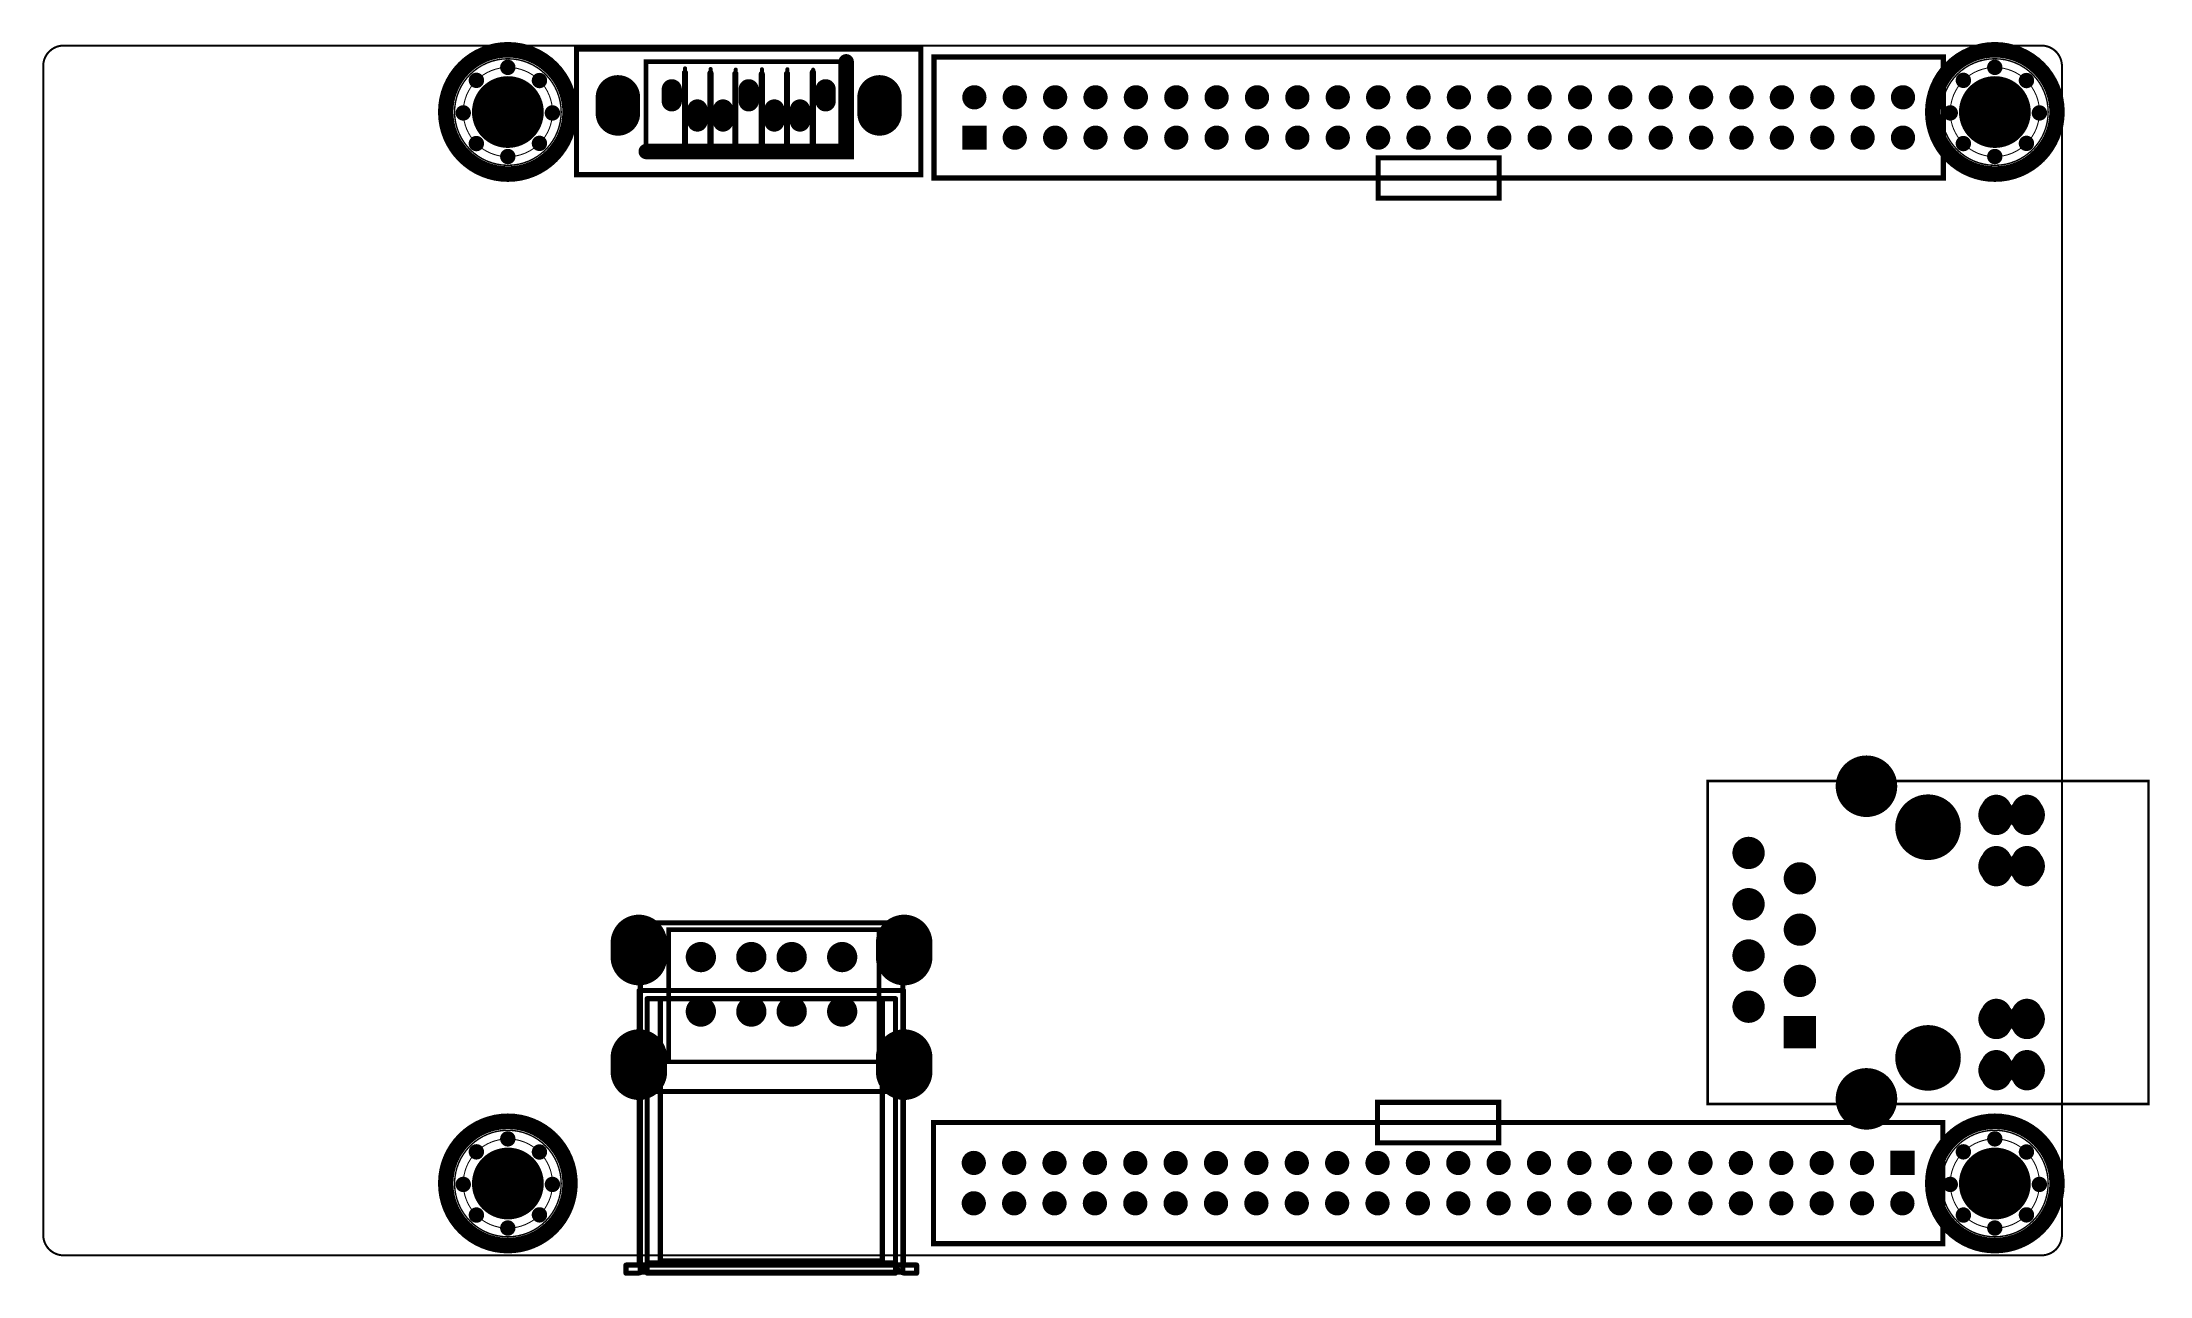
# Model space of a CAD drawing. Extents: x 1 to 105, y 1 to 62.
import ezdxf

# ---------------------------------------------------------------- set-up
doc = ezdxf.new("R2010")
doc.units = 0
doc.header["$MEASUREMENT"] = 0
for name, color, linetype in [('BOARD_OUTLINE_00', 255, 'Continuous'), ('DRIL_PLTE_THRU_01', 16, 'Continuous'), ('DRIL_PLTE_THRU_02', 3, 'Continuous'), ('DRIL_PLTE_THRU_03', 96, 'Continuous'), ('DRIL_PLTE_THRU_04', 146, 'Continuous'), ('DRIL_PLTE_THRU_05', 2, 'Continuous'), ('DRIL_PLTE_THRU_06', 5, 'Continuous'), ('DRIL_SYMBOL', 255, 'Continuous'), ('PADS_BOT', 186, 'Continuous'), ('PADS_INNER', 1, 'Continuous'), ('PADS_TOP', 1, 'Continuous'), ('PADS_XR_04', 130, 'Continuous'), ('PADS_XR_105', 2, 'Continuous'), ('PART_TOP_2DLINE_00', 67, 'Continuous'), ('PART_TOP_2DLINE_01', 67, 'Continuous'), ('PART_TOP_2DLINE_126', 2, 'Continuous'), ('PART_TOP_2DLINE_129', 130, 'Continuous'), ('PART_TOP_COPPER_121', 222, 'Continuous'), ('PART_TOP_COPPER_128', 210, 'Continuous'), ('PART_TOP_COPPER_129', 130, 'Continuous')]:
    doc.layers.add(name, color=color, linetype=linetype)

# ---------------------------------------------------------------- blocks, each defined once
blk = doc.blocks.new('SMOOTH_0$1')
at = {"const_width": 0.05}
blk.add_lwpolyline([(-0.025, 0, 1), (0.025, 0, 1)], format="xyb", close=True, dxfattribs=at)
blk = doc.blocks.new('BOARD_1')
at = {"layer": 'BOARD_OUTLINE_00', "const_width": 0.1}
blk.add_lwpolyline([(-19.968, 1.016, 0.4142136), (-18.952, 0), (79.016, 0, 0.4142136), (80.032, 1.016), (80.032, 58.928, 0.4142136), (79.016, 59.944), (-18.952, 59.944, 0.4142136), (-19.968, 58.928)], format="xyb", close=True, dxfattribs=at)
at = {"layer": 'BOARD_OUTLINE_00'}
for p in [(-19.968, 1.016), (-18.952, 0)]:
    blk.add_blockref('SMOOTH_0$1', p, dxfattribs=at)
blk = doc.blocks.new('SMOOTH_0$254')
at = {"const_width": 0.127}
blk.add_lwpolyline([(-0.0635, 0, 1), (0.0635, 0, 1)], format="xyb", close=True, dxfattribs=at)
blk = doc.blocks.new('SMOOTH_0$2286')
at = {"const_width": 0.1143}
blk.add_lwpolyline([(-0.05715, 0, 1), (0.05715, 0, 1)], format="xyb", close=True, dxfattribs=at)
blk = doc.blocks.new('PART_BODY_TOP_2')
at = {"layer": 'PART_TOP_2DLINE_00', "const_width": 0.254}
blk.add_lwpolyline([(-6.5, 1.7), (6.5, 1.7), (6.5, -15.61), (-6.5, -15.61)], close=True, dxfattribs=at)
at = {"layer": 'PART_TOP_2DLINE_01', "const_width": 0.254}
for points in [[(-6.56, -1.66), (6.54, -1.66)], [(-6.56, -15.26), (-6.56, -1.66)], [(6.14, -2.06), (-6.16, -2.06)], [(-6.16, -15.36), (-6.16, -2.06)], [(-5.51, -2.06), (-5.51, -15.06)], [(5.49, -2.06), (5.49, -15.06)], [(6.14, -15.36), (6.14, -2.06)], [(6.54, -15.26), (6.54, -1.66)], [(-3.82, -2.56), (-3.2, -2.56)], [(-3.82, -2.76), (-3.82, -2.56)], [(-3.2, -2.76), (-3.82, -2.76)], [(-3.2, -2.56), (-3.2, -2.76)], [(-1.32, -2.56), (-0.7, -2.56)], [(-1.32, -2.76), (-1.32, -2.56)], [(-0.7, -2.76), (-1.32, -2.76)], [(-0.7, -2.56), (-0.7, -2.76)], [(0.68, -2.56), (1.3, -2.56)], [(0.68, -2.76), (0.68, -2.56)], [(1.3, -2.76), (0.68, -2.76)], [(1.3, -2.56), (1.3, -2.76)], [(3.18, -2.56), (3.8, -2.56)], [(3.18, -2.76), (3.18, -2.56)], [(3.8, -2.76), (3.18, -2.76)], [(3.8, -2.56), (3.8, -2.76)], [(-7.41, -6.14), (-7.41, -4.58)], [(-7.36, -4.56), (-6.86, -4.46)], [(-7.36, -4.56), (-7.36, -6.16)], [(-6.34, -4.74), (-7.31, -4.61)], [(-7.31, -4.61), (-7.31, -6.12)], [(-7.11, -6.14), (-7.11, -4.58)], [(-6.56, -4.46), (-7.09, -4.57)], [(-7.09, -4.57), (-7.09, -4.59)], [(-7.09, -4.59), (-7.09, -6.13)], [(-7.06, -4.6), (-6.09, -4.73)], [(-7.06, -4.6), (-7.06, -6.13)], [(-6.86, -6.36), (-6.86, -4.36)], [(-6.56, -4.36), (-6.86, -4.36)], [(-6.34, -4.74), (-6.09, -4.73)], [(-6.08, -5.24), (-5.83, -5.23)], [(-6.08, -5.24), (-6.08, -5.49)], [(-5.83, -5.23), (-5.83, -5.5)], [(5.82, -5.23), (6.07, -5.24)], [(5.82, -5.23), (5.82, -5.5)], [(7.04, -4.6), (6.07, -4.73)], [(6.07, -4.73), (6.32, -4.74)], [(6.07, -5.24), (6.07, -5.49)], [(6.32, -4.74), (7.29, -4.61)], [(6.54, -4.36), (6.84, -4.36)], [(6.54, -4.46), (7.07, -4.57)], [(6.84, -6.36), (6.84, -4.36)], [(7.34, -4.56), (6.84, -4.46)], [(7.04, -4.6), (7.04, -6.13)], [(7.07, -4.57), (7.07, -4.59)], [(7.07, -4.59), (7.07, -6.13)], [(7.09, -4.58), (7.09, -6.14)], [(7.29, -4.61), (7.29, -6.12)], [(7.34, -4.56), (7.34, -6.16)], [(7.39, -4.58), (7.39, -6.14)], [(-7.36, -6.16), (-6.86, -6.27)], [(-6.34, -5.99), (-7.31, -6.12)], [(-7.09, -6.13), (-7.09, -6.15)], [(-6.56, -6.26), (-7.09, -6.15)], [(-7.06, -6.13), (-6.09, -6)], [(-6.56, -6.36), (-6.86, -6.36)], [(-6.09, -6), (-6.34, -5.99)], [(-5.83, -5.5), (-6.08, -5.49)], [(6.07, -5.49), (5.82, -5.5)], [(6.32, -5.99), (6.07, -6)], [(7.04, -6.13), (6.07, -6)], [(6.32, -5.99), (7.29, -6.12)], [(6.54, -6.26), (7.07, -6.15)], [(6.54, -6.36), (6.84, -6.36)], [(7.34, -6.16), (6.84, -6.27)], [(7.07, -6.13), (7.07, -6.15)], [(6.54, -6.66), (-6.56, -6.66)], [(-7.21, -15.26), (-7.21, -15.36)], [(7.19, -15.26), (-7.21, -15.26)], [(-7.21, -15.36), (-7.21, -15.66)], [(-7.21, -15.66), (-6.66, -15.66)], [(-6.16, -15.16), (6.14, -15.16)], [(-6.16, -15.36), (-6.16, -15.66)], [(-6.16, -15.66), (6.14, -15.66)], [(-5.51, -15.06), (5.49, -15.06)], [(6.14, -15.36), (6.14, -15.66)], [(7.19, -15.66), (6.64, -15.66)], [(7.19, -15.26), (7.19, -15.36)], [(7.19, -15.36), (7.19, -15.66)]]:
    blk.add_lwpolyline(points, dxfattribs=at)
for points in [[(-6.66, -15.66, 0.298113), (-6.2, -15.36)], [(-6.2, -15.36, 0.10334), (-6.16, -15.16)], [(6.14, -15.16, 0.10334), (6.18, -15.36)], [(6.18, -15.36, 0.298113), (6.64, -15.66)]]:
    blk.add_lwpolyline(points, format="xyb", dxfattribs=at)
at = {"layer": 'PART_TOP_COPPER_129', "const_width": 0.229}
blk.add_lwpolyline([(-5.1, 1.36), (5.32, 1.36), (5.32, -5.19), (-5.1, -5.19)], close=True, dxfattribs=at)
at = {"layer": 'PART_TOP_2DLINE_00'}
for p in [(-6.5, 1.7), (6.5, 1.7), (-6.5, -15.61), (6.5, -15.61)]:
    blk.add_blockref('SMOOTH_0$254', p, dxfattribs=at)
at = {"layer": 'PART_TOP_2DLINE_01'}
for p in [(-6.56, -1.66), (-6.56, -1.66), (-6.16, -2.06), (-6.16, -2.06), (-5.51, -2.06), (5.49, -2.06), (6.14, -2.06), (6.14, -2.06), (6.54, -1.66), (6.54, -1.66), (-3.82, -2.56), (-3.82, -2.56), (-3.82, -2.76), (-3.82, -2.76), (-3.2, -2.56), (-3.2, -2.56), (-3.2, -2.76), (-3.2, -2.76), (-1.32, -2.56), (-1.32, -2.56), (-1.32, -2.76), (-1.32, -2.76), (-0.7, -2.56), (-0.7, -2.56), (-0.7, -2.76), (-0.7, -2.76), (0.68, -2.56), (0.68, -2.56), (0.68, -2.76), (0.68, -2.76), (1.3, -2.56), (1.3, -2.56), (1.3, -2.76), (1.3, -2.76), (3.18, -2.56), (3.18, -2.56), (3.18, -2.76), (3.18, -2.76), (3.8, -2.56), (3.8, -2.56), (3.8, -2.76), (3.8, -2.76), (-7.41, -4.58), (-7.36, -4.56), (-7.36, -4.56), (-7.31, -4.61), (-7.31, -4.61), (-7.11, -4.58), (-7.09, -4.57), (-7.09, -4.57), (-7.09, -4.59), (-7.09, -4.59), (-7.06, -4.6), (-7.06, -4.6), (-6.86, -4.36), (-6.86, -4.36), (-6.86, -4.46), (-6.56, -4.36), (-6.56, -4.46), (-6.34, -4.74), (-6.34, -4.74), (-6.09, -4.73), (-6.09, -4.73), (-6.08, -5.24), (-6.08, -5.24), (-5.83, -5.23), (-5.83, -5.23), (5.82, -5.23), (5.82, -5.23), (6.07, -4.73), (6.07, -4.73), (6.07, -5.24), (6.07, -5.24), (6.32, -4.74), (6.32, -4.74), (6.54, -4.36), (6.54, -4.46), (6.84, -4.36), (6.84, -4.36), (6.84, -4.46), (7.04, -4.6), (7.04, -4.6), (7.07, -4.57), (7.07, -4.57), (7.07, -4.59), (7.07, -4.59), (7.09, -4.58), (7.29, -4.61), (7.29, -4.61), (7.34, -4.56), (7.34, -4.56), (7.39, -4.58), (-7.41, -6.14), (-7.36, -6.16), (-7.36, -6.16), (-7.31, -6.12), (-7.31, -6.12), (-7.11, -6.14), (-7.09, -6.13), (-7.09, -6.13), (-7.09, -6.15), (-7.09, -6.15), (-7.06, -6.13), (-7.06, -6.13), (-6.86, -6.27), (-6.86, -6.36), (-6.86, -6.36), (-6.56, -6.26), (-6.56, -6.36), (-6.34, -5.99), (-6.34, -5.99), (-6.08, -5.49), (-6.08, -5.49), (-6.09, -6), (-6.09, -6), (-5.83, -5.5), (-5.83, -5.5), (5.82, -5.5), (5.82, -5.5), (6.07, -5.49), (6.07, -5.49), (6.07, -6), (6.07, -6), (6.32, -5.99), (6.32, -5.99), (6.54, -6.26), (6.54, -6.36), (6.84, -6.27), (6.84, -6.36), (6.84, -6.36), (7.04, -6.13), (7.04, -6.13), (7.07, -6.13), (7.07, -6.13), (7.07, -6.15), (7.07, -6.15), (7.09, -6.14), (7.29, -6.12), (7.29, -6.12), (7.34, -6.16), (7.34, -6.16), (7.39, -6.14), (-6.56, -6.66), (6.54, -6.66), (-7.21, -15.26), (-7.21, -15.26), (-7.21, -15.36), (-7.21, -15.36), (-7.21, -15.66), (-7.21, -15.66), (-6.66, -15.66), (-6.66, -15.66), (-6.56, -15.26), (-6.2, -15.36), (-6.2, -15.36), (-6.16, -15.16), (-6.16, -15.16), (-6.16, -15.36), (-6.16, -15.36), (-6.16, -15.66), (-6.16, -15.66), (-5.51, -15.06), (-5.51, -15.06), (5.49, -15.06), (5.49, -15.06), (6.14, -15.16), (6.14, -15.16), (6.14, -15.36), (6.14, -15.36), (6.14, -15.66), (6.14, -15.66), (6.18, -15.36), (6.18, -15.36), (6.54, -15.26), (6.64, -15.66), (6.64, -15.66), (7.19, -15.26), (7.19, -15.26), (7.19, -15.36), (7.19, -15.36), (7.19, -15.66), (7.19, -15.66)]:
    blk.add_blockref('SMOOTH_0$254', p, dxfattribs=at)
at = {"layer": 'PART_TOP_COPPER_129'}
for p in [(-5.1, 1.36), (5.32, 1.36), (-5.1, -5.19), (5.32, -5.19)]:
    blk.add_blockref('SMOOTH_0$2286', p, dxfattribs=at)
blk = doc.blocks.new('DRIL_SYMBOL_0$9')
at = {"layer": 'DRIL_SYMBOL', "const_width": 0.0508}
for points in [[(-0.254, 0), (0.254, 0)], [(0, -0.254), (0, 0.254)]]:
    blk.add_lwpolyline(points, dxfattribs=at)
blk = doc.blocks.new('DRIL_HOLE_0$9')
at = {"const_width": 0.45}
blk.add_lwpolyline([(-0.225, 0, 1), (0.225, 0, 1)], format="xyb", close=True, dxfattribs=at)
blk.add_blockref('DRIL_SYMBOL_0$9', (0, 0))
blk = doc.blocks.new('PAD_0')
at = {"const_width": 0.75}
blk.add_lwpolyline([(0, -0.375, 1), (0, 0.375, 1)], format="xyb", close=True, dxfattribs=at)
blk = doc.blocks.new('STK_TOP_36')
at = {"layer": 'DRIL_PLTE_THRU_01'}
blk.add_blockref('DRIL_HOLE_0$9', (0, 0), dxfattribs=at)
at = {"layer": 'DRIL_PLTE_THRU_02'}
blk.add_blockref('DRIL_HOLE_0$9', (0, 0), dxfattribs=at)
at = {"layer": 'DRIL_PLTE_THRU_03'}
blk.add_blockref('DRIL_HOLE_0$9', (0, 0), dxfattribs=at)
at = {"layer": 'DRIL_PLTE_THRU_04'}
blk.add_blockref('DRIL_HOLE_0$9', (0, 0), dxfattribs=at)
at = {"layer": 'DRIL_PLTE_THRU_05'}
blk.add_blockref('DRIL_HOLE_0$9', (0, 0), dxfattribs=at)
at = {"layer": 'DRIL_PLTE_THRU_06'}
blk.add_blockref('DRIL_HOLE_0$9', (0, 0), dxfattribs=at)
at = {"layer": 'PADS_BOT'}
blk.add_blockref('PAD_0', (0, 0), dxfattribs=at)
at = {"layer": 'PADS_INNER'}
blk.add_blockref('PAD_0', (0, 0), dxfattribs=at)
at = {"layer": 'PADS_TOP'}
blk.add_blockref('PAD_0', (0, 0), dxfattribs=at)
blk = doc.blocks.new('DRIL_SYMBOL_2$5')
at = {"layer": 'DRIL_SYMBOL', "const_width": 0.0508}
for points in [[(-0.254, 0), (0.254, 0)], [(0, -0.254), (0, 0.254)]]:
    blk.add_lwpolyline(points, dxfattribs=at)
blk = doc.blocks.new('DRIL_HOLE_2$5')
at = {"const_width": 1.25}
blk.add_lwpolyline([(-0.625, 0, 1), (0.625, 0, 1)], format="xyb", close=True, dxfattribs=at)
blk.add_blockref('DRIL_SYMBOL_2$5', (0, 0))
blk = doc.blocks.new('PAD_1')
at = {"const_width": 1.4}
blk.add_lwpolyline([(-0.35, -0.7), (0.35, -0.7, 1), (0.35, 0.7), (-0.35, 0.7, 1)], format="xyb", close=True, dxfattribs=at)
blk = doc.blocks.new('STK_TOP_37')
at = {"layer": 'DRIL_PLTE_THRU_01'}
blk.add_blockref('DRIL_HOLE_2$5', (0, 0), dxfattribs=at)
at = {"layer": 'DRIL_PLTE_THRU_02'}
blk.add_blockref('DRIL_HOLE_2$5', (0, 0), dxfattribs=at)
at = {"layer": 'DRIL_PLTE_THRU_03'}
blk.add_blockref('DRIL_HOLE_2$5', (0, 0), dxfattribs=at)
at = {"layer": 'DRIL_PLTE_THRU_04'}
blk.add_blockref('DRIL_HOLE_2$5', (0, 0), dxfattribs=at)
at = {"layer": 'DRIL_PLTE_THRU_05'}
blk.add_blockref('DRIL_HOLE_2$5', (0, 0), dxfattribs=at)
at = {"layer": 'DRIL_PLTE_THRU_06'}
blk.add_blockref('DRIL_HOLE_2$5', (0, 0), dxfattribs=at)
at = {"layer": 'PADS_BOT', "rotation": 90}
blk.add_blockref('PAD_1', (0, 0), dxfattribs=at)
at = {"layer": 'PADS_INNER', "rotation": 90}
blk.add_blockref('PAD_1', (0, 0), dxfattribs=at)
at = {"layer": 'PADS_TOP', "rotation": 90}
blk.add_blockref('PAD_1', (0, 0), dxfattribs=at)
blk = doc.blocks.new('PAD_2')
at = {"const_width": 1.4}
blk.add_lwpolyline([(-0.25, -0.7), (0.25, -0.7, 1), (0.25, 0.7), (-0.25, 0.7, 1)], format="xyb", close=True, dxfattribs=at)
blk = doc.blocks.new('STK_TOP_38')
at = {"layer": 'DRIL_PLTE_THRU_01'}
blk.add_blockref('DRIL_HOLE_2$5', (0, 0), dxfattribs=at)
at = {"layer": 'DRIL_PLTE_THRU_02'}
blk.add_blockref('DRIL_HOLE_2$5', (0, 0), dxfattribs=at)
at = {"layer": 'DRIL_PLTE_THRU_03'}
blk.add_blockref('DRIL_HOLE_2$5', (0, 0), dxfattribs=at)
at = {"layer": 'DRIL_PLTE_THRU_04'}
blk.add_blockref('DRIL_HOLE_2$5', (0, 0), dxfattribs=at)
at = {"layer": 'DRIL_PLTE_THRU_05'}
blk.add_blockref('DRIL_HOLE_2$5', (0, 0), dxfattribs=at)
at = {"layer": 'DRIL_PLTE_THRU_06'}
blk.add_blockref('DRIL_HOLE_2$5', (0, 0), dxfattribs=at)
at = {"layer": 'PADS_BOT', "rotation": 90}
blk.add_blockref('PAD_1', (0, 0), dxfattribs=at)
at = {"layer": 'PADS_INNER', "rotation": 90}
blk.add_blockref('PAD_1', (0, 0), dxfattribs=at)
at = {"layer": 'PADS_TOP', "rotation": 90}
blk.add_blockref('PAD_2', (0, 0), dxfattribs=at)
blk = doc.blocks.new('SYM_TOP_6')
for name, p in [('STK_TOP_37', (-6.57, 0.35)), ('STK_TOP_38', (6.57, 0.35)), ('PART_BODY_TOP_2', (0, 0)), ('STK_TOP_36', (-3.5, 0)), ('STK_TOP_36', (-1, 0)), ('STK_TOP_36', (1, 0)), ('STK_TOP_36', (3.5, 0)), ('STK_TOP_36', (-3.5, -2.7)), ('STK_TOP_36', (-1, -2.7)), ('STK_TOP_36', (1, -2.7)), ('STK_TOP_36', (3.5, -2.7)), ('STK_TOP_37', (-6.57, -5.33)), ('STK_TOP_37', (6.57, -5.33))]:
    blk.add_blockref(name, p)
blk = doc.blocks.new('PART_TOP_0')
blk.add_blockref('SYM_TOP_6', (0, 0))
blk = doc.blocks.new('PART_BODY_TOP_4')
at = {"layer": 'PART_TOP_2DLINE_00', "const_width": 0.254}
for points in [[(-2, 2), (4, 2), (4, -48), (-2, -48)], [(-3, -20), (-1, -20), (-1, -26), (-3, -26)]]:
    blk.add_lwpolyline(points, close=True, dxfattribs=at)
at = {"layer": 'PART_TOP_2DLINE_00'}
for p in [(-2, 2), (4, 2), (-3, -20), (-1, -20), (-3, -26), (-1, -26), (-2, -48), (4, -48)]:
    blk.add_blockref('SMOOTH_0$254', p, dxfattribs=at)
blk = doc.blocks.new('DRIL_SYMBOL_0$8')
at = {"layer": 'DRIL_SYMBOL', "const_width": 0.0508}
for points in [[(-0.254, 0), (0.254, 0)], [(0, -0.254), (0, 0.254)]]:
    blk.add_lwpolyline(points, dxfattribs=at)
blk = doc.blocks.new('DRIL_HOLE_0$8')
at = {"const_width": 0.4}
blk.add_lwpolyline([(-0.2, 0, 1), (0.2, 0, 1)], format="xyb", close=True, dxfattribs=at)
blk.add_blockref('DRIL_SYMBOL_0$8', (0, 0))
blk = doc.blocks.new('PAD_3')
at = {"const_width": 0.6}
blk.add_lwpolyline([(0, -0.3, 1), (0, 0.3, 1)], format="xyb", close=True, dxfattribs=at)
blk = doc.blocks.new('PAD_4')
at = {"const_width": 1.2}
blk.add_lwpolyline([(-0.6, 0), (0.6, 0)], dxfattribs=at)
blk = doc.blocks.new('STK_TOP_58')
at = {"layer": 'DRIL_PLTE_THRU_01'}
blk.add_blockref('DRIL_HOLE_0$8', (0, 0), dxfattribs=at)
at = {"layer": 'DRIL_PLTE_THRU_02'}
blk.add_blockref('DRIL_HOLE_0$8', (0, 0), dxfattribs=at)
at = {"layer": 'DRIL_PLTE_THRU_03'}
blk.add_blockref('DRIL_HOLE_0$8', (0, 0), dxfattribs=at)
at = {"layer": 'DRIL_PLTE_THRU_04'}
blk.add_blockref('DRIL_HOLE_0$8', (0, 0), dxfattribs=at)
at = {"layer": 'DRIL_PLTE_THRU_05'}
blk.add_blockref('DRIL_HOLE_0$8', (0, 0), dxfattribs=at)
at = {"layer": 'DRIL_PLTE_THRU_06'}
blk.add_blockref('DRIL_HOLE_0$8', (0, 0), dxfattribs=at)
at = {"layer": 'PADS_BOT'}
blk.add_blockref('PAD_4', (0, 0), dxfattribs=at)
at = {"layer": 'PADS_INNER'}
blk.add_blockref('PAD_3', (0, 0), dxfattribs=at)
at = {"layer": 'PADS_TOP'}
blk.add_blockref('PAD_4', (0, 0), dxfattribs=at)
blk = doc.blocks.new('STK_TOP_57')
at = {"layer": 'DRIL_PLTE_THRU_01'}
blk.add_blockref('DRIL_HOLE_0$8', (0, 0), dxfattribs=at)
at = {"layer": 'DRIL_PLTE_THRU_02'}
blk.add_blockref('DRIL_HOLE_0$8', (0, 0), dxfattribs=at)
at = {"layer": 'DRIL_PLTE_THRU_03'}
blk.add_blockref('DRIL_HOLE_0$8', (0, 0), dxfattribs=at)
at = {"layer": 'DRIL_PLTE_THRU_04'}
blk.add_blockref('DRIL_HOLE_0$8', (0, 0), dxfattribs=at)
at = {"layer": 'DRIL_PLTE_THRU_05'}
blk.add_blockref('DRIL_HOLE_0$8', (0, 0), dxfattribs=at)
at = {"layer": 'DRIL_PLTE_THRU_06'}
blk.add_blockref('DRIL_HOLE_0$8', (0, 0), dxfattribs=at)
at = {"layer": 'PADS_BOT'}
blk.add_blockref('PAD_3', (0, 0), dxfattribs=at)
at = {"layer": 'PADS_INNER'}
blk.add_blockref('PAD_3', (0, 0), dxfattribs=at)
at = {"layer": 'PADS_TOP'}
blk.add_blockref('PAD_3', (0, 0), dxfattribs=at)
blk = doc.blocks.new('SYM_TOP_8')
for name, p in [('PART_BODY_TOP_4', (0, 0)), ('STK_TOP_58', (0, 0)), ('STK_TOP_57', (2, 0)), ('STK_TOP_57', (0, -2)), ('STK_TOP_57', (2, -2)), ('STK_TOP_57', (0, -4)), ('STK_TOP_57', (2, -4)), ('STK_TOP_57', (0, -6)), ('STK_TOP_57', (2, -6)), ('STK_TOP_57', (0, -8)), ('STK_TOP_57', (2, -8)), ('STK_TOP_57', (0, -10)), ('STK_TOP_57', (2, -10)), ('STK_TOP_57', (0, -12)), ('STK_TOP_57', (2, -12)), ('STK_TOP_57', (0, -14)), ('STK_TOP_57', (2, -14)), ('STK_TOP_57', (0, -16)), ('STK_TOP_57', (2, -16)), ('STK_TOP_57', (0, -18)), ('STK_TOP_57', (2, -18)), ('STK_TOP_57', (0, -20)), ('STK_TOP_57', (2, -20)), ('STK_TOP_57', (0, -22)), ('STK_TOP_57', (2, -22)), ('STK_TOP_57', (0, -24)), ('STK_TOP_57', (2, -24)), ('STK_TOP_57', (0, -26)), ('STK_TOP_57', (2, -26)), ('STK_TOP_57', (0, -28)), ('STK_TOP_57', (2, -28)), ('STK_TOP_57', (0, -30)), ('STK_TOP_57', (2, -30)), ('STK_TOP_57', (0, -32)), ('STK_TOP_57', (2, -32)), ('STK_TOP_57', (0, -34)), ('STK_TOP_57', (2, -34)), ('STK_TOP_57', (0, -36)), ('STK_TOP_57', (2, -36)), ('STK_TOP_57', (0, -38)), ('STK_TOP_57', (2, -38)), ('STK_TOP_57', (0, -40)), ('STK_TOP_57', (2, -40)), ('STK_TOP_57', (0, -42)), ('STK_TOP_57', (2, -42)), ('STK_TOP_57', (0, -44)), ('STK_TOP_57', (2, -44)), ('STK_TOP_57', (0, -46)), ('STK_TOP_57', (2, -46))]:
    blk.add_blockref(name, p)
blk = doc.blocks.new('PART_TOP_1')
blk.add_blockref('SYM_TOP_8', (0, 0))
blk = doc.blocks.new('PART_TOP_2')
blk.add_blockref('SYM_TOP_8', (0, 0))
blk = doc.blocks.new('SMOOTH_0$3048')
at = {"const_width": 0.1524}
blk.add_lwpolyline([(-0.0762, 0, 1), (0.0762, 0, 1)], format="xyb", close=True, dxfattribs=at)
blk = doc.blocks.new('SMOOTH_0$2032')
at = {"const_width": 0.1016}
blk.add_lwpolyline([(-0.0508, 0, 1), (0.0508, 0, 1)], format="xyb", close=True, dxfattribs=at)
blk = doc.blocks.new('SMOOTH_0$762')
at = {"const_width": 0.381}
blk.add_lwpolyline([(-0.1905, 0, 1), (0.1905, 0, 1)], format="xyb", close=True, dxfattribs=at)
blk = doc.blocks.new('PART_BODY_TOP_5')
at = {"layer": 'PART_TOP_2DLINE_00', "const_width": 0.254}
blk.add_lwpolyline([(-2.04733, 3.434), (15.009, 3.434), (15.009, -2.794), (-2.04733, -2.794)], close=True, dxfattribs=at)
at = {"layer": 'PART_TOP_2DLINE_00', "const_width": 0.762}
blk.add_lwpolyline([(11.557, 2.286), (1.651, 2.286), (1.651, -2.159)], dxfattribs=at)
at = {"layer": 'PART_TOP_2DLINE_129', "const_width": 0.3048}
for points in [[(3.303016, 1.964182), (3.303016, -1.644904)], [(4.582414, 2.040382), (4.582414, -1.568704)], [(5.831332, 2.055622), (5.831332, -1.553464)], [(7.140956, 2.040382), (7.140956, -1.568704)], [(8.37438, 2.009902), (8.37438, -1.599184)], [(9.638538, 1.994662), (9.638538, -1.614424)]]:
    blk.add_lwpolyline(points, dxfattribs=at)
at = {"layer": 'PART_TOP_COPPER_129', "const_width": 0.2286}
blk.add_lwpolyline([(1.419, 2.195), (11.563, 2.195), (11.563, -2.164), (1.419, -2.164)], close=True, dxfattribs=at)
at = {"layer": 'PART_TOP_COPPER_129', "const_width": 0.2032}
for points in [[(3.287776, 1.766316), (3.287776, -1.766824)], [(4.562094, 1.745996), (4.562094, -1.787144)], [(5.825998, 1.745996), (5.825998, -1.787144)], [(7.120636, 1.761236), (7.120636, -1.771904)], [(8.3693, 1.730756), (8.3693, -1.802384)], [(9.633458, 1.70053), (9.633458, -1.83261)]]:
    blk.add_lwpolyline(points, dxfattribs=at)
at = {"layer": 'PART_TOP_2DLINE_00'}
for name, p in [('SMOOTH_0$254', (-2.04733, 3.434)), ('SMOOTH_0$254', (15.009, 3.434)), ('SMOOTH_0$762', (1.651, 2.286)), ('SMOOTH_0$762', (11.557, 2.286)), ('SMOOTH_0$762', (1.651, -2.159)), ('SMOOTH_0$254', (-2.04733, -2.794)), ('SMOOTH_0$254', (15.009, -2.794))]:
    blk.add_blockref(name, p, dxfattribs=at)
at = {"layer": 'PART_TOP_2DLINE_129'}
for p in [(3.303016, 1.964182), (4.582414, 2.040382), (5.831332, 2.055622), (7.140956, 2.040382), (8.37438, 2.009902), (9.638538, 1.994662), (3.303016, -1.644904), (4.582414, -1.568704), (5.831332, -1.553464), (7.140956, -1.568704), (8.37438, -1.599184), (9.638538, -1.614424)]:
    blk.add_blockref('SMOOTH_0$3048', p, dxfattribs=at)
at = {"layer": 'PART_TOP_COPPER_129'}
for name, p in [('SMOOTH_0$2286', (1.419, 2.195)), ('SMOOTH_0$2286', (11.563, 2.195)), ('SMOOTH_0$2032', (3.287776, 1.766316)), ('SMOOTH_0$2032', (4.562094, 1.745996)), ('SMOOTH_0$2032', (5.825998, 1.745996)), ('SMOOTH_0$2032', (7.120636, 1.761236)), ('SMOOTH_0$2032', (8.3693, 1.730756)), ('SMOOTH_0$2032', (9.633458, 1.70053)), ('SMOOTH_0$2286', (1.419, -2.164)), ('SMOOTH_0$2032', (3.287776, -1.766824)), ('SMOOTH_0$2032', (4.562094, -1.787144)), ('SMOOTH_0$2032', (5.825998, -1.787144)), ('SMOOTH_0$2032', (7.120636, -1.771904)), ('SMOOTH_0$2032', (8.3693, -1.802384)), ('SMOOTH_0$2032', (9.633458, -1.83261)), ('SMOOTH_0$2286', (11.563, -2.164))]:
    blk.add_blockref(name, p, dxfattribs=at)
blk = doc.blocks.new('DRIL_SYMBOL_0$6')
at = {"layer": 'DRIL_SYMBOL', "const_width": 0.0508}
for points in [[(-0.254, 0), (0.254, 0)], [(0, -0.254), (0, 0.254)]]:
    blk.add_lwpolyline(points, dxfattribs=at)
blk = doc.blocks.new('DRIL_HOLE_0$6')
at = {"const_width": 0.3}
blk.add_lwpolyline([(-0.15, 0, 1), (0.15, 0, 1)], format="xyb", close=True, dxfattribs=at)
blk.add_blockref('DRIL_SYMBOL_0$6', (0, 0))
blk = doc.blocks.new('PAD_5')
at = {"const_width": 0.5}
blk.add_lwpolyline([(-0.3, -0.25), (0.3, -0.25, 1), (0.3, 0.25), (-0.3, 0.25, 1)], format="xyb", close=True, dxfattribs=at)
blk = doc.blocks.new('STK_TOP_72')
at = {"layer": 'DRIL_PLTE_THRU_01'}
blk.add_blockref('DRIL_HOLE_0$6', (0, 0), dxfattribs=at)
at = {"layer": 'DRIL_PLTE_THRU_02'}
blk.add_blockref('DRIL_HOLE_0$6', (0, 0), dxfattribs=at)
at = {"layer": 'DRIL_PLTE_THRU_03'}
blk.add_blockref('DRIL_HOLE_0$6', (0, 0), dxfattribs=at)
at = {"layer": 'DRIL_PLTE_THRU_04'}
blk.add_blockref('DRIL_HOLE_0$6', (0, 0), dxfattribs=at)
at = {"layer": 'DRIL_PLTE_THRU_05'}
blk.add_blockref('DRIL_HOLE_0$6', (0, 0), dxfattribs=at)
at = {"layer": 'DRIL_PLTE_THRU_06'}
blk.add_blockref('DRIL_HOLE_0$6', (0, 0), dxfattribs=at)
at = {"layer": 'PADS_BOT', "rotation": 90}
blk.add_blockref('PAD_5', (0, 0), dxfattribs=at)
at = {"layer": 'PADS_INNER', "rotation": 90}
blk.add_blockref('PAD_5', (0, 0), dxfattribs=at)
at = {"layer": 'PADS_TOP', "rotation": 90}
blk.add_blockref('PAD_5', (0, 0), dxfattribs=at)
blk = doc.blocks.new('DRIL_SYMBOL_1$15')
at = {"layer": 'DRIL_SYMBOL', "const_width": 0.0508}
for points in [[(-0.254, 0), (0.254, 0)], [(0, -0.254), (0, 0.254)]]:
    blk.add_lwpolyline(points, dxfattribs=at)
blk = doc.blocks.new('DRIL_HOLE_1$15')
at = {"const_width": 0.575}
blk.add_lwpolyline([(-0.2875, 0, 1), (0.2875, 0, 1)], format="xyb", close=True, dxfattribs=at)
blk.add_blockref('DRIL_SYMBOL_1$15', (0, 0))
blk = doc.blocks.new('PAD_7')
at = {"const_width": 1.1}
blk.add_lwpolyline([(-0.4, -0.55), (0.4, -0.55, 1), (0.4, 0.55), (-0.4, 0.55, 1)], format="xyb", close=True, dxfattribs=at)
blk = doc.blocks.new('STK_TOP_73')
at = {"layer": 'DRIL_PLTE_THRU_01'}
blk.add_blockref('DRIL_HOLE_1$15', (0, 0), dxfattribs=at)
at = {"layer": 'DRIL_PLTE_THRU_02'}
blk.add_blockref('DRIL_HOLE_1$15', (0, 0), dxfattribs=at)
at = {"layer": 'DRIL_PLTE_THRU_03'}
blk.add_blockref('DRIL_HOLE_1$15', (0, 0), dxfattribs=at)
at = {"layer": 'DRIL_PLTE_THRU_04'}
blk.add_blockref('DRIL_HOLE_1$15', (0, 0), dxfattribs=at)
at = {"layer": 'DRIL_PLTE_THRU_05'}
blk.add_blockref('DRIL_HOLE_1$15', (0, 0), dxfattribs=at)
at = {"layer": 'DRIL_PLTE_THRU_06'}
blk.add_blockref('DRIL_HOLE_1$15', (0, 0), dxfattribs=at)
at = {"layer": 'PADS_BOT', "rotation": 90}
blk.add_blockref('PAD_7', (0, 0), dxfattribs=at)
at = {"layer": 'PADS_INNER', "rotation": 90}
blk.add_blockref('PAD_7', (0, 0), dxfattribs=at)
at = {"layer": 'PADS_TOP', "rotation": 90}
blk.add_blockref('PAD_7', (0, 0), dxfattribs=at)
blk = doc.blocks.new('SYM_TOP_9')
for name, p in [('PART_BODY_TOP_5', (0, 0)), ('STK_TOP_73', (-0.00025, 0.00102)), ('STK_TOP_72', (3.93975, 0.50102)), ('STK_TOP_72', (5.20975, 0.50102)), ('STK_TOP_72', (7.74975, 0.50102)), ('STK_TOP_72', (9.01975, 0.50102)), ('STK_TOP_73', (12.95975, 0.00102)), ('STK_TOP_72', (2.66975, -0.49898)), ('STK_TOP_72', (6.47975, -0.49898)), ('STK_TOP_72', (10.28975, -0.49898))]:
    blk.add_blockref(name, p)
blk = doc.blocks.new('PART_TOP_3')
blk.add_blockref('SYM_TOP_9', (0, 0))
blk = doc.blocks.new('PART_BODY_TOP_6')
at = {"layer": 'PART_TOP_2DLINE_01', "const_width": 0.0508}
blk.add_lwpolyline([(-2.21, 0, 1), (2.21, 0, 1)], format="xyb", close=True, dxfattribs=at)
at = {"layer": 'PART_TOP_2DLINE_126', "const_width": 0.762}
blk.add_lwpolyline([(-3.08, 0.01, 1), (3.08, 0.01, 1)], format="xyb", close=True, dxfattribs=at)
at = {"layer": 'PART_TOP_2DLINE_129', "const_width": 0.762}
blk.add_lwpolyline([(-3.08, 0, 1), (3.08, 0, 1)], format="xyb", close=True, dxfattribs=at)
at = {"layer": 'PART_TOP_COPPER_121', "const_width": 0.0508}
blk.add_lwpolyline([(-2.63, 0, 1), (2.63, 0, 1)], format="xyb", close=True, dxfattribs=at)
at = {"layer": 'PART_TOP_COPPER_128', "const_width": 0.0508}
blk.add_lwpolyline([(-2.65, 0, 1), (2.65, 0, 1)], format="xyb", close=True, dxfattribs=at)
blk = doc.blocks.new('DRIL_SYMBOL_3$048')
at = {"layer": 'DRIL_SYMBOL', "const_width": 0.0508}
for points in [[(-0.254, 0), (0.254, 0)], [(0, -0.254), (0, 0.254)]]:
    blk.add_lwpolyline(points, dxfattribs=at)
blk = doc.blocks.new('DRIL_HOLE_3$048')
at = {"const_width": 1.524}
blk.add_lwpolyline([(-0.762, 0, 1), (0.762, 0, 1)], format="xyb", close=True, dxfattribs=at)
blk.add_blockref('DRIL_SYMBOL_3$048', (0, 0))
blk = doc.blocks.new('PAD_8')
at = {"const_width": 1.778}
blk.add_lwpolyline([(0, -0.889, 1), (0, 0.889, 1)], format="xyb", close=True, dxfattribs=at)
blk = doc.blocks.new('STK_TOP_83')
at = {"layer": 'DRIL_PLTE_THRU_01'}
blk.add_blockref('DRIL_HOLE_3$048', (0, 0), dxfattribs=at)
at = {"layer": 'DRIL_PLTE_THRU_02'}
blk.add_blockref('DRIL_HOLE_3$048', (0, 0), dxfattribs=at)
at = {"layer": 'DRIL_PLTE_THRU_03'}
blk.add_blockref('DRIL_HOLE_3$048', (0, 0), dxfattribs=at)
at = {"layer": 'DRIL_PLTE_THRU_04'}
blk.add_blockref('DRIL_HOLE_3$048', (0, 0), dxfattribs=at)
at = {"layer": 'DRIL_PLTE_THRU_05'}
blk.add_blockref('DRIL_HOLE_3$048', (0, 0), dxfattribs=at)
at = {"layer": 'DRIL_PLTE_THRU_06'}
blk.add_blockref('DRIL_HOLE_3$048', (0, 0), dxfattribs=at)
at = {"layer": 'PADS_BOT'}
blk.add_blockref('PAD_8', (0, 0), dxfattribs=at)
at = {"layer": 'PADS_INNER'}
blk.add_blockref('PAD_8', (0, 0), dxfattribs=at)
at = {"layer": 'PADS_TOP'}
blk.add_blockref('PAD_8', (0, 0), dxfattribs=at)
blk = doc.blocks.new('DRIL_SYMBOL_0$381')
at = {"layer": 'DRIL_SYMBOL', "const_width": 0.0508}
for points in [[(-0.254, 0), (0.254, 0)], [(0, -0.254), (0, 0.254)]]:
    blk.add_lwpolyline(points, dxfattribs=at)
blk = doc.blocks.new('DRIL_HOLE_0$381')
at = {"const_width": 0.1905}
blk.add_lwpolyline([(-0.09525, 0, 1), (0.09525, 0, 1)], format="xyb", close=True, dxfattribs=at)
blk.add_blockref('DRIL_SYMBOL_0$381', (0, 0))
blk = doc.blocks.new('PAD_9')
at = {"const_width": 0.381}
blk.add_lwpolyline([(0, -0.1905, 1), (0, 0.1905, 1)], format="xyb", close=True, dxfattribs=at)
blk = doc.blocks.new('STK_TOP_77')
at = {"layer": 'DRIL_PLTE_THRU_01'}
blk.add_blockref('DRIL_HOLE_0$381', (0, 0), dxfattribs=at)
at = {"layer": 'DRIL_PLTE_THRU_02'}
blk.add_blockref('DRIL_HOLE_0$381', (0, 0), dxfattribs=at)
at = {"layer": 'DRIL_PLTE_THRU_03'}
blk.add_blockref('DRIL_HOLE_0$381', (0, 0), dxfattribs=at)
at = {"layer": 'DRIL_PLTE_THRU_04'}
blk.add_blockref('DRIL_HOLE_0$381', (0, 0), dxfattribs=at)
at = {"layer": 'DRIL_PLTE_THRU_05'}
blk.add_blockref('DRIL_HOLE_0$381', (0, 0), dxfattribs=at)
at = {"layer": 'DRIL_PLTE_THRU_06'}
blk.add_blockref('DRIL_HOLE_0$381', (0, 0), dxfattribs=at)
at = {"layer": 'PADS_BOT'}
blk.add_blockref('PAD_9', (0, 0), dxfattribs=at)
at = {"layer": 'PADS_INNER'}
blk.add_blockref('PAD_9', (0, 0), dxfattribs=at)
at = {"layer": 'PADS_TOP'}
blk.add_blockref('PAD_9', (0, 0), dxfattribs=at)
blk = doc.blocks.new('SYM_TOP_10')
for name, p in [('PART_BODY_TOP_6', (0, 0)), ('STK_TOP_77', (-0.003048, 2.21361)), ('STK_TOP_77', (-1.55956, 1.569974)), ('STK_TOP_83', (0, 0)), ('STK_TOP_77', (1.564386, 1.5621)), ('STK_TOP_77', (-2.210562, -0.043688)), ('STK_TOP_77', (2.20599, -0.044196)), ('STK_TOP_77', (-1.559814, -1.561846)), ('STK_TOP_77', (-0.003048, -2.204466)), ('STK_TOP_77', (1.563878, -1.552956))]:
    blk.add_blockref(name, p)
blk = doc.blocks.new('PART_TOP_4')
blk.add_blockref('SYM_TOP_10', (0, 0))
blk = doc.blocks.new('PART_TOP_5')
blk.add_blockref('SYM_TOP_10', (0, 0))
blk = doc.blocks.new('PART_TOP_6')
blk.add_blockref('SYM_TOP_10', (0, 0))
blk = doc.blocks.new('PART_TOP_7')
blk.add_blockref('SYM_TOP_10', (0, 0))
blk = doc.blocks.new('SMOOTH_0$127')
at = {"const_width": 0.0635}
blk.add_lwpolyline([(-0.03175, 0, 1), (0.03175, 0, 1)], format="xyb", close=True, dxfattribs=at)
blk = doc.blocks.new('PART_BODY_TOP_3')
at = {"layer": 'PART_TOP_2DLINE_00', "const_width": 0.127}
blk.add_lwpolyline([(-7.999984, -10.919968), (-7.999984, 10.919968), (7.999986, 10.919968), (7.999986, -10.919968), (-7.999984, -10.919968)], dxfattribs=at)
at = {"layer": 'PART_TOP_2DLINE_00'}
for p in [(-7.999984, 10.919968), (7.999986, 10.919968), (-7.999984, -10.919968), (-7.999984, -10.919968), (7.999986, -10.919968)]:
    blk.add_blockref('SMOOTH_0$127', p, dxfattribs=at)
blk = doc.blocks.new('DRIL_SYMBOL_0$8999213333')
at = {"layer": 'DRIL_SYMBOL', "const_width": 0.0508}
for points in [[(-0.254, 0), (0.254, 0)], [(0, -0.254), (0, 0.254)]]:
    blk.add_lwpolyline(points, dxfattribs=at)
blk = doc.blocks.new('DRIL_HOLE_0$8999213333')
at = {"const_width": 0.44996}
blk.add_lwpolyline([(-0.22498, 0, 1), (0.22498, 0, 1)], format="xyb", close=True, dxfattribs=at)
blk.add_blockref('DRIL_SYMBOL_0$8999213333', (0, 0))
blk = doc.blocks.new('PAD_10')
at = {"const_width": 1.5}
blk.add_lwpolyline([(-0.75, 0), (0.75, 0)], dxfattribs=at)
blk = doc.blocks.new('PAD_11')
at = {"const_width": 1.599945}
blk.add_lwpolyline([(-0.799972, 0), (0.799972, 0)], dxfattribs=at)
blk = doc.blocks.new('STK_TOP_47')
at = {"layer": 'DRIL_PLTE_THRU_01'}
blk.add_blockref('DRIL_HOLE_0$8999213333', (0, 0), dxfattribs=at)
at = {"layer": 'DRIL_PLTE_THRU_02'}
blk.add_blockref('DRIL_HOLE_0$8999213333', (0, 0), dxfattribs=at)
at = {"layer": 'DRIL_PLTE_THRU_03'}
blk.add_blockref('DRIL_HOLE_0$8999213333', (0, 0), dxfattribs=at)
at = {"layer": 'DRIL_PLTE_THRU_04'}
blk.add_blockref('DRIL_HOLE_0$8999213333', (0, 0), dxfattribs=at)
at = {"layer": 'DRIL_PLTE_THRU_05'}
blk.add_blockref('DRIL_HOLE_0$8999213333', (0, 0), dxfattribs=at)
at = {"layer": 'DRIL_PLTE_THRU_06'}
blk.add_blockref('DRIL_HOLE_0$8999213333', (0, 0), dxfattribs=at)
at = {"layer": 'PADS_BOT'}
blk.add_blockref('PAD_10', (0, 0), dxfattribs=at)
at = {"layer": 'PADS_INNER'}
blk.add_blockref('PAD_10', (0, 0), dxfattribs=at)
at = {"layer": 'PADS_TOP'}
blk.add_blockref('PAD_10', (0, 0), dxfattribs=at)
at = {"layer": 'PADS_XR_04'}
blk.add_blockref('PAD_11', (0, 0), dxfattribs=at)
at = {"layer": 'PADS_XR_105'}
blk.add_blockref('PAD_11', (0, 0), dxfattribs=at)
blk = doc.blocks.new('PAD_12')
at = {"const_width": 0.75}
blk.add_lwpolyline([(0, -0.38, 1), (0, 0.38, 1)], format="xyb", close=True, dxfattribs=at)
blk = doc.blocks.new('PAD_13')
at = {"const_width": 0.799972}
blk.add_lwpolyline([(0, -0.399986, 1), (0, 0.399986, 1)], format="xyb", close=True, dxfattribs=at)
blk = doc.blocks.new('STK_TOP_46')
at = {"layer": 'DRIL_PLTE_THRU_01'}
blk.add_blockref('DRIL_HOLE_0$8999213333', (0, 0), dxfattribs=at)
at = {"layer": 'DRIL_PLTE_THRU_02'}
blk.add_blockref('DRIL_HOLE_0$8999213333', (0, 0), dxfattribs=at)
at = {"layer": 'DRIL_PLTE_THRU_03'}
blk.add_blockref('DRIL_HOLE_0$8999213333', (0, 0), dxfattribs=at)
at = {"layer": 'DRIL_PLTE_THRU_04'}
blk.add_blockref('DRIL_HOLE_0$8999213333', (0, 0), dxfattribs=at)
at = {"layer": 'DRIL_PLTE_THRU_05'}
blk.add_blockref('DRIL_HOLE_0$8999213333', (0, 0), dxfattribs=at)
at = {"layer": 'DRIL_PLTE_THRU_06'}
blk.add_blockref('DRIL_HOLE_0$8999213333', (0, 0), dxfattribs=at)
at = {"layer": 'PADS_BOT'}
blk.add_blockref('PAD_12', (0, 0), dxfattribs=at)
at = {"layer": 'PADS_INNER'}
blk.add_blockref('PAD_12', (0, 0), dxfattribs=at)
at = {"layer": 'PADS_TOP'}
blk.add_blockref('PAD_12', (0, 0), dxfattribs=at)
at = {"layer": 'PADS_XR_04'}
blk.add_blockref('PAD_13', (0, 0), dxfattribs=at)
at = {"layer": 'PADS_XR_105'}
blk.add_blockref('PAD_13', (0, 0), dxfattribs=at)
blk = doc.blocks.new('DRIL_SLOT_0004000051000000000')
at = {"const_width": 0.508}
blk.add_lwpolyline([(-0.142, -0.254), (0.142, -0.254, 1), (0.142, 0.254), (-0.142, 0.254, 1)], format="xyb", close=True, dxfattribs=at)
blk = doc.blocks.new('PAD_14')
at = {"const_width": 0.762}
blk.add_lwpolyline([(0, -0.381, 1), (0, 0.381, 1)], format="xyb", close=True, dxfattribs=at)
blk = doc.blocks.new('PAD_15')
at = {"const_width": 0.889}
blk.add_lwpolyline([(0, -0.4445, 1), (0, 0.4445, 1)], format="xyb", close=True, dxfattribs=at)
blk = doc.blocks.new('PAD_16')
at = {"const_width": 0.762}
blk.add_lwpolyline([(-0.238, -0.381), (0.238, -0.381, 1), (0.238, 0.381), (-0.238, 0.381, 1)], format="xyb", close=True, dxfattribs=at)
blk = doc.blocks.new('STK_TOP_170')
at = {"layer": 'DRIL_PLTE_THRU_01'}
blk.add_blockref('DRIL_SLOT_0004000051000000000', (0, 0), dxfattribs=at)
at = {"layer": 'DRIL_PLTE_THRU_02'}
blk.add_blockref('DRIL_SLOT_0004000051000000000', (0, 0), dxfattribs=at)
at = {"layer": 'DRIL_PLTE_THRU_03'}
blk.add_blockref('DRIL_SLOT_0004000051000000000', (0, 0), dxfattribs=at)
at = {"layer": 'DRIL_PLTE_THRU_04'}
blk.add_blockref('DRIL_SLOT_0004000051000000000', (0, 0), dxfattribs=at)
at = {"layer": 'DRIL_PLTE_THRU_05'}
blk.add_blockref('DRIL_SLOT_0004000051000000000', (0, 0), dxfattribs=at)
at = {"layer": 'DRIL_PLTE_THRU_06'}
blk.add_blockref('DRIL_SLOT_0004000051000000000', (0, 0), dxfattribs=at)
at = {"layer": 'PADS_BOT'}
blk.add_blockref('PAD_14', (0, 0), dxfattribs=at)
at = {"layer": 'PADS_INNER'}
blk.add_blockref('PAD_14', (0, 0), dxfattribs=at)
at = {"layer": 'PADS_TOP'}
blk.add_blockref('PAD_16', (0, 0), dxfattribs=at)
at = {"layer": 'PADS_XR_04'}
blk.add_blockref('PAD_15', (0, 0), dxfattribs=at)
at = {"layer": 'PADS_XR_105'}
blk.add_blockref('PAD_15', (0, 0), dxfattribs=at)
blk = doc.blocks.new('DRIL_SYMBOL_3$2499293333')
at = {"layer": 'DRIL_SYMBOL', "const_width": 0.0508}
for points in [[(-0.254, 0), (0.254, 0)], [(0, -0.254), (0, 0.254)]]:
    blk.add_lwpolyline(points, dxfattribs=at)
blk = doc.blocks.new('DRIL_HOLE_3$2499293333')
at = {"const_width": 1.624965}
blk.add_lwpolyline([(-0.812482, 0, 1), (0.812482, 0, 1)], format="xyb", close=True, dxfattribs=at)
blk.add_blockref('DRIL_SYMBOL_3$2499293333', (0, 0))
blk = doc.blocks.new('PAD_17')
at = {"const_width": 1.624964}
blk.add_lwpolyline([(0, -0.812482, 1), (0, 0.812482, 1)], format="xyb", close=True, dxfattribs=at)
blk = doc.blocks.new('STK_TOP_49')
at = {"layer": 'DRIL_PLTE_THRU_01'}
blk.add_blockref('DRIL_HOLE_3$2499293333', (0, 0), dxfattribs=at)
at = {"layer": 'DRIL_PLTE_THRU_02'}
blk.add_blockref('DRIL_HOLE_3$2499293333', (0, 0), dxfattribs=at)
at = {"layer": 'DRIL_PLTE_THRU_03'}
blk.add_blockref('DRIL_HOLE_3$2499293333', (0, 0), dxfattribs=at)
at = {"layer": 'DRIL_PLTE_THRU_04'}
blk.add_blockref('DRIL_HOLE_3$2499293333', (0, 0), dxfattribs=at)
at = {"layer": 'DRIL_PLTE_THRU_05'}
blk.add_blockref('DRIL_HOLE_3$2499293333', (0, 0), dxfattribs=at)
at = {"layer": 'DRIL_PLTE_THRU_06'}
blk.add_blockref('DRIL_HOLE_3$2499293333', (0, 0), dxfattribs=at)
at = {"layer": 'PADS_BOT'}
blk.add_blockref('PAD_17', (0, 0), dxfattribs=at)
at = {"layer": 'PADS_INNER'}
blk.add_blockref('PAD_17', (0, 0), dxfattribs=at)
at = {"layer": 'PADS_TOP'}
blk.add_blockref('PAD_17', (0, 0), dxfattribs=at)
at = {"layer": 'PADS_XR_04'}
blk.add_blockref('PAD_17', (0, 0), dxfattribs=at)
at = {"layer": 'PADS_XR_105'}
blk.add_blockref('PAD_17', (0, 0), dxfattribs=at)
blk = doc.blocks.new('DRIL_SYMBOL_1$5750533333')
at = {"layer": 'DRIL_SYMBOL', "const_width": 0.0508}
for points in [[(-0.254, 0), (0.254, 0)], [(0, -0.254), (0, 0.254)]]:
    blk.add_lwpolyline(points, dxfattribs=at)
blk = doc.blocks.new('DRIL_HOLE_1$5750533333')
at = {"const_width": 0.788}
blk.add_lwpolyline([(-0.39, 0, 1), (0.39, 0, 1)], format="xyb", close=True, dxfattribs=at)
blk.add_blockref('DRIL_SYMBOL_1$5750533333', (0, 0))
blk = doc.blocks.new('PAD_18')
at = {"const_width": 1.27}
blk.add_lwpolyline([(0, -0.635, 1), (0, 0.635, 1)], format="xyb", close=True, dxfattribs=at)
blk = doc.blocks.new('PAD_19')
at = {"const_width": 1.524}
blk.add_lwpolyline([(0, -0.762, 1), (0, 0.762, 1)], format="xyb", close=True, dxfattribs=at)
blk = doc.blocks.new('STK_TOP_50')
at = {"layer": 'DRIL_PLTE_THRU_01'}
blk.add_blockref('DRIL_HOLE_1$5750533333', (0, 0), dxfattribs=at)
at = {"layer": 'DRIL_PLTE_THRU_02'}
blk.add_blockref('DRIL_HOLE_1$5750533333', (0, 0), dxfattribs=at)
at = {"layer": 'DRIL_PLTE_THRU_03'}
blk.add_blockref('DRIL_HOLE_1$5750533333', (0, 0), dxfattribs=at)
at = {"layer": 'DRIL_PLTE_THRU_04'}
blk.add_blockref('DRIL_HOLE_1$5750533333', (0, 0), dxfattribs=at)
at = {"layer": 'DRIL_PLTE_THRU_05'}
blk.add_blockref('DRIL_HOLE_1$5750533333', (0, 0), dxfattribs=at)
at = {"layer": 'DRIL_PLTE_THRU_06'}
blk.add_blockref('DRIL_HOLE_1$5750533333', (0, 0), dxfattribs=at)
at = {"layer": 'PADS_BOT'}
blk.add_blockref('PAD_18', (0, 0), dxfattribs=at)
at = {"layer": 'PADS_INNER'}
blk.add_blockref('PAD_18', (0, 0), dxfattribs=at)
at = {"layer": 'PADS_TOP'}
blk.add_blockref('PAD_18', (0, 0), dxfattribs=at)
at = {"layer": 'PADS_XR_04'}
blk.add_blockref('PAD_19', (0, 0), dxfattribs=at)
at = {"layer": 'PADS_XR_105'}
blk.add_blockref('PAD_19', (0, 0), dxfattribs=at)
blk = doc.blocks.new('SYM_TOP_7')
for name, p in [('PART_BODY_TOP_3', (0, 0)), ('STK_TOP_170', (-6.32511, 4.89991)), ('STK_TOP_170', (-3.785108, 4.899914)), ('STK_TOP_170', (3.785108, 4.899914)), ('STK_TOP_170', (6.325108, 4.899914)), ('STK_TOP_170', (-6.325108, 3.379978)), ('STK_TOP_170', (-3.78511, 3.37998)), ('STK_TOP_170', (3.785108, 3.379978)), ('STK_TOP_170', (6.32511, 3.37998)), ('STK_TOP_49', (-5.715, 0)), ('STK_TOP_49', (5.715, 0)), ('STK_TOP_50', (-7.744968, -3.050032)), ('STK_TOP_50', (7.744968, -3.050032)), ('STK_TOP_46', (-3.18008, -6.35)), ('STK_TOP_46', (-0.64008, -6.35)), ('STK_TOP_46', (1.89992, -6.35)), ('STK_TOP_47', (4.43992, -6.35)), ('STK_TOP_46', (-4.43992, -8.89)), ('STK_TOP_46', (-1.89992, -8.89)), ('STK_TOP_46', (0.64008, -8.89)), ('STK_TOP_46', (3.18008, -8.89))]:
    blk.add_blockref(name, p)
blk = doc.blocks.new('PART_TOP_8')
blk.add_blockref('SYM_TOP_7', (0, 0))

msp = doc.modelspace()

# ---------------------------------------------------------------- block references
for name, p in [('PART_TOP_6', (23.88, 58.17)), ('PART_TOP_5', (97.54, 58.17)), ('BOARD_1', (20.83, 1.52)), ('PART_TOP_0', (36.94, 16.3)), ('PART_TOP_7', (23.88, 5.08)), ('PART_TOP_4', (97.54, 5.08))]:
    msp.add_blockref(name, p)
for name, p, rotation in [('PART_TOP_3', (42.29, 58.5), 180), ('PART_TOP_1', (46.99, 56.9), 90), ('PART_TOP_8', (94.23, 17.02), 270), ('PART_TOP_2', (92.96, 6.1), 270)]:
    msp.add_blockref(name, p, dxfattribs=dict(rotation=rotation))

doc.saveas('drawing.dxf')
